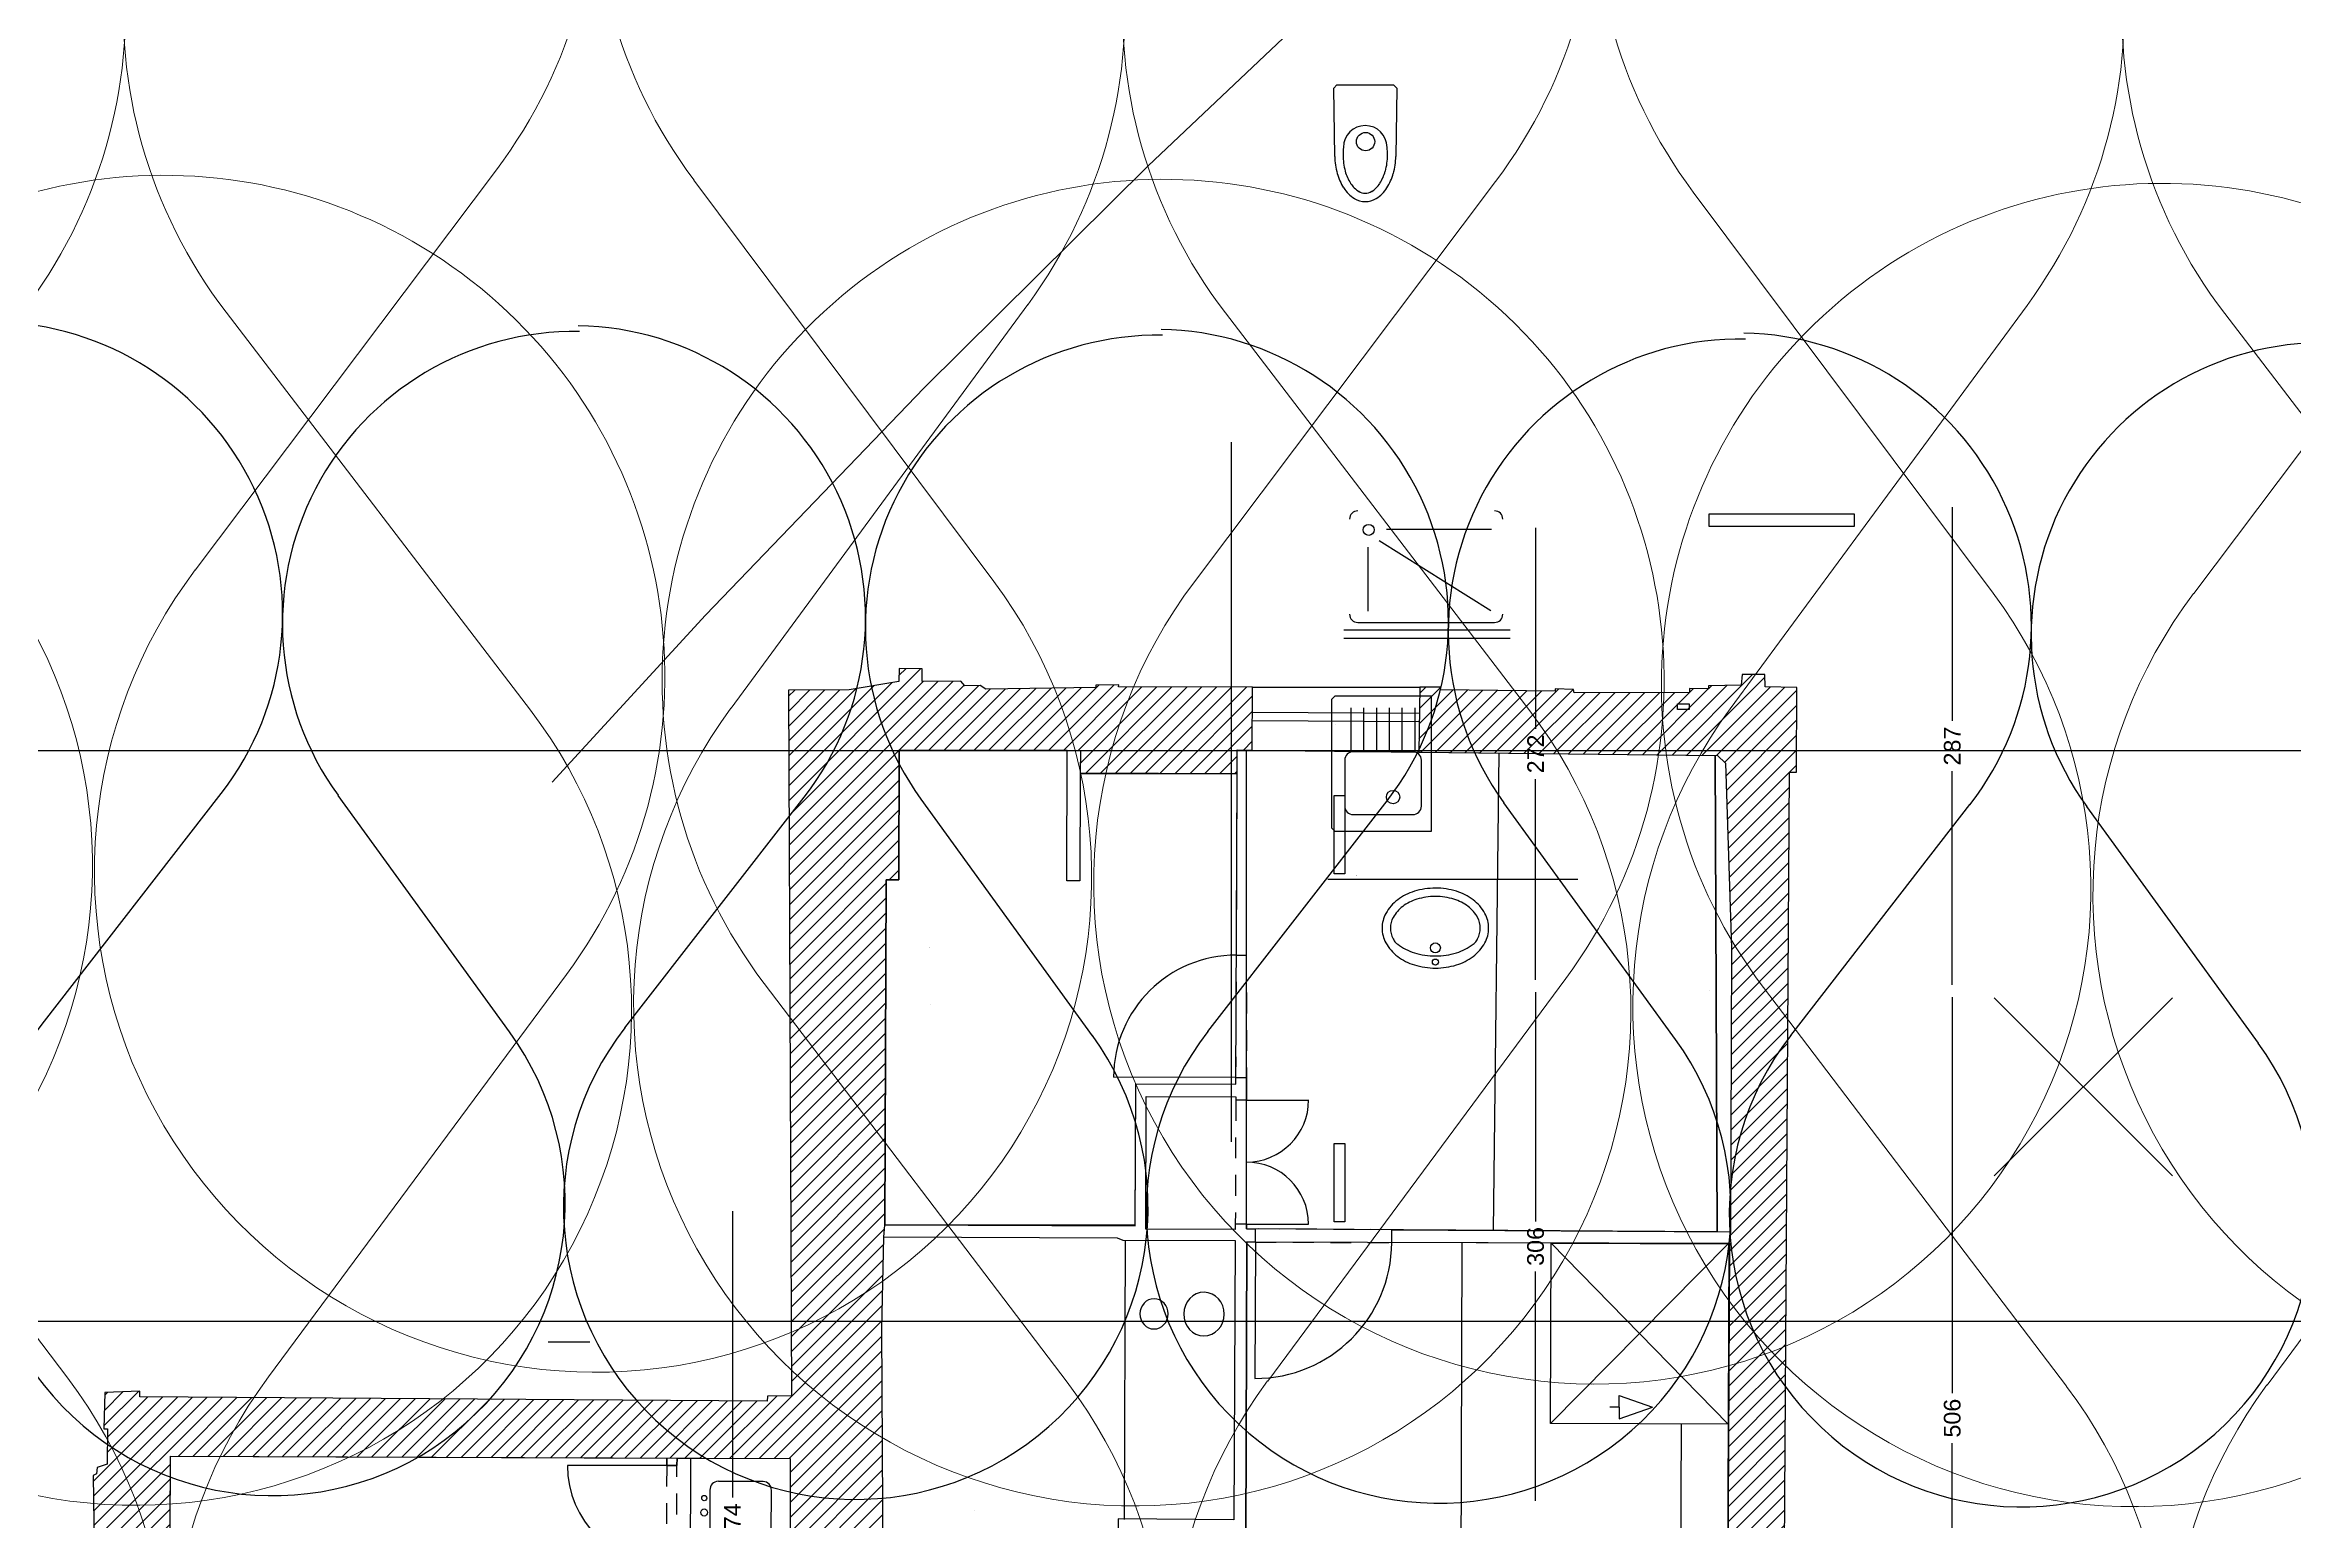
# Model space of a CAD drawing. Header units: metres. Extents: x -305 to 25519, y -357 to 67939.
# Drawn here: x 14.07 to 27.58, y 17.75 to 26.62 of the extents above; entities that cross this region are included whole.
import ezdxf
from ezdxf.enums import TextEntityAlignment as Align

# ---------------------------------------------------------------- set-up
doc = ezdxf.new("R2010")
doc.units = ezdxf.units.M
for name, pattern in [('CACHE', [9.525, 6.35, -3.175]), ('CACHE2', [0.1875, 0.125, -0.0625]), ('PROJECTION', [0.3, 0.12, -0.18])]:
    doc.linetypes.add(name, pattern=pattern)
for name, color, linetype in [('010_mur', 2, 'Continuous'), ('020_cloi', 5, 'Continuous'), ('030_menuiserie', 1, 'Continuous'), ('040_meubles', 124, 'Continuous'), ('070_trait-fin', 4, 'Continuous'), ('075_cotation', 10, 'Continuous'), ('077_textes-1', 243, 'Continuous'), ('080_plomb-cvc', 225, 'Continuous')]:
    doc.layers.add(name, color=color, linetype=linetype)
doc.layers.add('020_cloisons', color=5, linetype='Continuous', lineweight=5)
doc.layers.add('091_surfaces', color=60, linetype='Continuous', plot=False)
doc.styles.add('ARIAL', font='arial.ttf')
doc.styles.add('clem', font='swissc.ttf')
doc.styles.get("Standard").update_dxf_attribs({"font": 'arial.ttf'})
doc.dimstyles.get("Standard").update_dxf_attribs({"dimtxt": 10, "dimasz": 8, "dimexe": 50, "dimexo": 20, "dimgap": 4, "dimtad": 1, "dimdec": 0, "dimrnd": 0.5, "dimzin": 9, "dimtxsty": 'Standard', "dimblk": 'ARCHTICK', "dimcen": 0, "dimse1": 1, "dimse2": 1, "dimclrd": 4, "dimclre": 4, "dimclrt": 4, "dimazin": 3, "dimtfac": 1, "dimtdec": 0, "dimtmove": 2, "dimatfit": 3, "dimldrblk": 'NONE', "dimlwd": -1})
pattern_1 = [(45, (-37.410057, -13.21096), (-0.04490128, 0.04490128), [])]

# ---------------------------------------------------------------- blocks, each defined once
blk = doc.blocks.new('FL')
at = {"linetype": 'Continuous'}
for p, q in [((-2.715, -1.405), (-2.915, -1.475)), ((-2.715, -1.545), (-2.915, -1.475)), ((-2.715, -1.475), (-2.715, -1.405)), ((-2.715, -1.475), (-2.66, -1.475)), ((-2.715, -1.475), (-2.715, -1.545))]:
    blk.add_line(p, q, dxfattribs=at)
blk = doc.blocks.new('WS')
at = {"color": 0, "linetype": 'Continuous'}
for p, q in [((-2.66, -1.705), (-2.641, -1.686)), ((-2.66, -2.045), (-2.66, -1.705)), ((-2.641, -1.686), (-2.231, -1.691)), ((-2.641, -2.063), (-2.66, -2.045)), ((-2.231, -2.058), (-2.641, -2.063))]:
    blk.add_line(p, q, dxfattribs=at)
blk.add_circle((-2.32, -1.873), 0.0548, dxfattribs=at)
for centre, radius, start, end in [((-2.285, -1.875), 0.131, 90.0907, -90.0907), ((-2.24, -2.117), 0.376, 90, 96.9041), ((-2.24, -2.117), 0.376, 74.8173, 90), ((-2.24, -2.117), 0.426, 74.8173, 88.8302), ((-2.208, -1.998), 0.252, 56.7694, 74.8173), ((-2.208, -1.998), 0.302, 56.7694, 74.8173), ((-2.158, -1.922), 0.212, 32.303, 56.7694), ((-2.158, -1.922), 0.162, 32.303, 56.7694), ((-2.083, -1.875), 0.0729, 0, 32.303), ((-2.083, -1.875), 0.0729, -32.303, 0), ((-2.083, -1.875), 0.123, 0, 32.303), ((-2.083, -1.875), 0.123, -32.303, 0), ((-2.24, -1.632), 0.376, -96.8406, -90), ((-2.24, -1.632), 0.376, -90, -74.8173), ((-2.208, -1.752), 0.252, -74.8173, -56.7694), ((-2.208, -1.752), 0.302, -74.8173, -56.7694), ((-2.158, -1.827), 0.162, -56.7694, -32.303), ((-2.158, -1.827), 0.212, -56.7694, -32.303), ((-2.24, -1.632), 0.426, -88.8302, -74.8173)]:
    blk.add_arc(centre, radius, start, end, dxfattribs=at)
blk = doc.blocks.new('eg8')
at = {"color": 0, "linetype": 'Continuous'}
for p, q in [((-2.327, -1.573), (-2.59, -1.573)), ((-2.327, -1.65), (-2.59, -1.65)), ((-2.327, -1.726), (-2.59, -1.726)), ((-2.327, -1.803), (-2.59, -1.803)), ((-2.327, -1.88), (-2.59, -1.88)), ((-2.327, -1.956), (-2.59, -1.956))]:
    blk.add_line(p, q, dxfattribs=at)
blk.add_lwpolyline([(-2.66, -1.475), (-2.66, -2.055), (-2.64, -2.075), (-1.87, -2.075), (-1.85, -2.055), (-1.85, -1.475)], close=True, dxfattribs=at)
blk.add_lwpolyline([(-2, -1.995, 0.414214), (-1.95, -1.945), (-1.95, -1.585, 0.414214), (-2, -1.535), (-2.277, -1.535, 0.414214), (-2.327, -1.585), (-2.327, -1.945, 0.414214), (-2.277, -1.995)], format="xyb", close=True, dxfattribs=at)
blk.add_circle((-2.055, -1.705), 0.04, dxfattribs=at)
blk = doc.blocks.new('_ArchTick')
at = {"color": 0, "linetype": 'ByBlock', "const_width": 0.0015}
blk.add_lwpolyline([(-2.665, -1.4797), (-2.655, -1.4697)], dxfattribs=at)
blk = doc.blocks.new('*D117')
at = {"layer": '075_cotation', "color": 4, "transparency": 16777216}
for p, q in [((18.197, 19.616), (18.197, 17.896)), ((18.197, 15.875), (18.197, 17.595))]:
    blk.add_line(p, q, dxfattribs=at)
at = {"layer": 'Defpoints', "color": 0, "transparency": 16777216}
for p in [(18.197, 19.616), (18.356, 19.616), (18.356, 15.875)]:
    blk.add_point(p, dxfattribs=at)
at = {"layer": '075_cotation', "color": 4, "transparency": 16777216, "xscale": 0.08, "yscale": 0.08, "zscale": 8}
for p, rotation in [((18.197, 19.616), 90), ((18.197, 15.875), -90.00000000000001)]:
    blk.add_blockref('_ArchTick', p, dxfattribs=dict(at, rotation=rotation))
at = {"layer": '075_cotation', "color": 4, "transparency": 16777216, "insert": (18.197, 17.745), "char_height": 0.1, "attachment_point": 5, "rotation": 90, "style": 'ARIAL'}
blk.add_mtext('\\A1;374', dxfattribs=at)
blk = doc.blocks.new('_None')
blk = doc.blocks.new('*D101')
at = {"layer": '075_cotation', "color": 4, "transparency": 16777216}
for p, q in [((23.019, 20.931), (23.019, 19.554)), ((23.019, 17.877), (23.019, 19.254))]:
    blk.add_line(p, q, dxfattribs=at)
at = {"layer": 'Defpoints', "color": 0, "transparency": 16777216}
for p in [(22.886, 20.931), (23.019, 20.931), (22.886, 17.877)]:
    blk.add_point(p, dxfattribs=at)
at = {"layer": '075_cotation', "color": 4, "transparency": 16777216, "xscale": 0.08, "yscale": 0.08, "zscale": 8}
for p, rotation in [((23.019, 20.931), 90), ((23.019, 17.877), -90.00000000000001)]:
    blk.add_blockref('_ArchTick', p, dxfattribs=dict(at, rotation=rotation))
at = {"layer": '075_cotation', "color": 4, "transparency": 16777216, "insert": (23.019, 19.404), "char_height": 0.1, "attachment_point": 5, "rotation": 90, "style": 'ARIAL'}
blk.add_mtext('\\A1;306', dxfattribs=at)
blk = doc.blocks.new('*D102')
at = {"layer": '075_cotation', "color": 4, "transparency": 16777216}
for p, q in [((23.019, 23.718), (23.019, 22.512)), ((23.019, 21.004), (23.019, 22.21))]:
    blk.add_line(p, q, dxfattribs=at)
at = {"layer": 'Defpoints', "color": 0, "transparency": 16777216}
for p in [(23.019, 23.718), (23.019, 23.718), (23.019, 21.004)]:
    blk.add_point(p, dxfattribs=at)
at = {"layer": '075_cotation', "color": 4, "transparency": 16777216, "xscale": 0.08, "yscale": 0.08, "zscale": 8}
for p, rotation in [((23.019, 23.718), 90), ((23.019, 21.004), -90.00000000000001)]:
    blk.add_blockref('_ArchTick', p, dxfattribs=dict(at, rotation=rotation))
at = {"layer": '075_cotation', "color": 4, "transparency": 16777216, "insert": (23.019, 22.361), "char_height": 0.1, "attachment_point": 5, "rotation": 90, "style": 'ARIAL'}
blk.add_mtext('\\A1;272', dxfattribs=at)
blk = doc.blocks.new('*D103')
at = {"layer": '075_cotation', "color": 4, "transparency": 16777216}
for p, q in [((25.521, 23.842), (25.521, 22.559)), ((25.521, 20.974), (25.521, 22.257))]:
    blk.add_line(p, q, dxfattribs=at)
at = {"layer": 'Defpoints', "color": 0, "transparency": 16777216}
for p in [(25.344, 23.842), (25.521, 23.842), (25.474, 20.974)]:
    blk.add_point(p, dxfattribs=at)
at = {"layer": '075_cotation', "color": 4, "transparency": 16777216, "xscale": 0.08, "yscale": 0.08, "zscale": 8}
for p, rotation in [((25.521, 23.842), 90), ((25.521, 20.974), -90.00000000000001)]:
    blk.add_blockref('_ArchTick', p, dxfattribs=dict(at, rotation=rotation))
at = {"layer": '075_cotation', "color": 4, "transparency": 16777216, "insert": (25.521, 22.408), "char_height": 0.1, "attachment_point": 5, "rotation": 90, "style": 'ARIAL'}
blk.add_mtext('\\A1;287', dxfattribs=at)
blk = doc.blocks.new('*D104')
at = {"layer": '075_cotation', "color": 4, "transparency": 16777216}
for p, q in [((25.521, 20.9), (25.521, 18.523)), ((25.521, 15.846), (25.521, 18.222))]:
    blk.add_line(p, q, dxfattribs=at)
at = {"layer": 'Defpoints', "color": 0, "transparency": 16777216}
for p in [(25.244, 20.9), (25.111, 15.846), (25.521, 15.846)]:
    blk.add_point(p, dxfattribs=at)
at = {"layer": '075_cotation', "color": 4, "transparency": 16777216, "xscale": 0.08, "yscale": 0.08, "zscale": 8}
for p, rotation in [((25.521, 20.9), 90), ((25.521, 15.846), -90.00000000000001)]:
    blk.add_blockref('_ArchTick', p, dxfattribs=dict(at, rotation=rotation))
at = {"layer": '075_cotation', "color": 4, "transparency": 16777216, "insert": (25.521, 18.373), "char_height": 0.1, "attachment_point": 5, "rotation": 90, "style": 'ARIAL'}
blk.add_mtext('\\A1;506', dxfattribs=at)
blk = doc.blocks.new('*U61')
at = {"layer": '070_trait-fin', "linetype": 'Continuous'}
for p, q in [((-1.388, 0.725), (-0.349, -0.689)), ((1.42, 0.696), (0.353, -0.696))]:
    blk.add_line(p, q, dxfattribs=at)
for centre, start, end in [((0.027, 1.763), 322.5484, 216.2881), ((-1.763, -1.728), 269.4183, 36.2881), ((1.746, -1.763), 142.5484, 269.4183)]:
    blk.add_arc(centre, 1.755, start, end, dxfattribs=at)
blk = doc.blocks.new('*U62')
at = {"layer": '020_cloi', "color": 0, "linetype": 'ByBlock', "lineweight": -2, "transparency": 16777216}
for p in [(66.5, 0), (70, 0), (73.5, 0), (77, 0)]:
    blk.add_blockref('*U61', p, dxfattribs=at)
blk = doc.blocks.new('R+1 Existant')
at = {"layer": '010_mur'}
h = blk.add_hatch(dxfattribs=at)
h.set_pattern_fill('ANSI31', color=4, scale=0.02)
h.set_pattern_definition(pattern_1)
h.paths.add_polyline_path([(-13.547, 7.868), (-13.549, 5.925), (-13.054, 5.934), (-13.053, 6.146), (-12.982, 6.145), (-12.997, 8.65), (-12.985, 9.198), (-12.979, 9.272), (-12.971, 11.343), (-12.895, 11.342), (-12.892, 12.123), (-11.804, 12.119), (-11.805, 11.982), (-10.862, 11.979), (-10.862, 12.123), (-10.808, 12.122), (-10.773, 12.122), (-10.77, 12.5), (-11.575, 12.501), (-11.574, 12.514), (-11.711, 12.512), (-11.712, 12.498), (-12.372, 12.488), (-12.406, 12.509), (-12.499, 12.507), (-12.523, 12.536), (-12.755, 12.534), (-12.755, 12.609), (-12.893, 12.612), (-12.894, 12.533), (-13.192, 12.484), (-13.556, 12.482), (-13.539, 8.245), (-13.682, 8.243), (-13.684, 8.212), (-17.451, 8.239), (-17.452, 8.272), (-17.661, 8.265), (-17.668, 8.047), (-17.645, 8.047), (-17.648, 7.834), (-17.708, 7.814), (-17.711, 7.777), (-17.731, 7.767), (-17.722, 7.058), (-17.271, 7.056), (-17.268, 7.883)])
h = blk.add_hatch(dxfattribs=at)
h.set_pattern_fill('ANSI31', color=4, scale=0.02)
h.set_pattern_definition(pattern_1)
h.paths.add_polyline_path([(-17.286, 4.028), (-17.283, 4.128), (-17.277, 5.551), (-17.705, 5.553), (-17.696, 4.813), (-17.642, 4.814), (-17.64, 4.571), (-17.669, 4.569), (-17.669, 4.349), (-17.64, 4.348), (-17.645, 4.029)])
h.paths.add_polyline_path([(-17.06, 1.877), (-17.292, 1.875), (-17.289, 1.281), (-17.688, 1.279), (-17.707, 1.979), (-17.683, 1.99), (-17.682, 2.008), (-17.652, 2.032), (-17.627, 2.031), (-17.632, 2.29), (-17.662, 2.291), (-17.663, 2.517), (-17.63, 2.518), (-17.633, 2.815), (-17.291, 2.818), (-17.291, 2.8), (-17.052, 2.799)])
h.paths.add_polyline_path([(-17.618, -1.247), (-17.646, -0.243), (-17.283, -0.242), (-17.279, -1.08), (-13.551, -1.095), (-13.547, 2.979), (-13.552, 3.05), (-13.55, 4.933), (-13.058, 4.931), (-13.071, 1.615), (-13.085, 1.443), (-13.046, -2.541), (-13.598, -2.536), (-13.602, -1.828), (-13.718, -1.824), (-13.702, -1.457), (-17.427, -1.445), (-17.437, -1.474), (-17.66, -1.475), (-17.658, -1.25)])
h.paths.add_polyline_path([(-10.893, -5.758), (-10.83, -6.121), (-10.82, -6.165), (-11.346, -6.296), (-11.365, -6.208), (-12.74, -6.443), (-13.556, -6.522), (-13.55, -4.493), (-13.589, -4.493), (-13.592, -3.83), (-13.033, -3.821), (-13.011, -6.094)])
h.paths.add_polyline_path([(-9.231, -5.236), (-7.964, -5.014), (-7.945, -0.233), (-7.939, -0.159), (-7.935, 0.684), (-7.264, 0.681), (-7.263, 0.958), (-7.03, 0.957), (-7.03, 0.948), (-6.972, 0.947), (-6.972, 0.446), (-7.58, 0.441), (-7.576, -5.084), (-7.522, -5.084), (-7.511, -5.602), (-8.04, -5.686), (-8.046, -5.66), (-9.28, -5.869), (-9.27, -5.91), (-9.779, -6.006), (-9.79, -5.959), (-9.807, -5.962), (-9.868, -5.595), (-9.211, -5.491)])
h.paths.add_polyline_path([(-12.043, 1.613), (-7.26, 1.6), (-7.261, 1.694), (-7.027, 1.694), (-7.028, 1.397), (-7.262, 1.398), (-7.261, 1.422), (-10.699, 1.436), (-10.76, 1.434), (-12.044, 1.439)])
h.paths.add_polyline_path([(-7.023, 2.621), (-7.025, 2.157), (-7.261, 2.156), (-7.262, 2.622)])
h.paths.add_polyline_path([(-7.263, 3.948), (-12.052, 3.958), (-12.051, 4.108), (-7.263, 4.111), (-7.263, 4.365), (-7.016, 4.365), (-7.018, 3.806), (-7.263, 3.807)])
h.paths.add_polyline_path([(-9.643, 12.499), (-9.766, 12.499), (-9.773, 12.11), (-7.979, 12.089), (-7.93, 12.044), (-7.894, 10.933), (-7.901, 9.229), (-7.911, 9.157), (-7.925, 5.552), (-7.011, 5.548), (-7.011, 5.563), (-6.956, 5.561), (-6.953, 6.073), (-7.584, 6.079), (-7.547, 11.989), (-7.505, 11.989), (-7.503, 12.497), (-7.693, 12.501), (-7.694, 12.576), (-7.831, 12.575), (-7.836, 12.512), (-8.032, 12.507), (-8.033, 12.489), (-8.146, 12.491), (-8.146, 12.468), (-8.84, 12.465), (-8.843, 12.486), (-8.953, 12.489), (-8.954, 12.475), (-9.642, 12.483)])
for p, q in [((-10.808, 12.122), (-10.808, 12.122)), ((-12.985, 9.199), (-12.985, 9.199))]:
    blk.add_line(p, q)
for points in [[(-12.982, 6.145), (-12.997, 8.65), (-12.985, 9.198), (-12.979, 9.272), (-12.971, 11.343), (-12.895, 11.342), (-12.892, 12.123), (-11.804, 12.119), (-11.805, 11.982), (-10.862, 11.979), (-10.862, 12.123), (-10.808, 12.122), (-10.773, 12.122), (-10.77, 12.5), (-11.575, 12.501), (-11.574, 12.514), (-11.711, 12.512), (-11.712, 12.498), (-12.372, 12.488), (-12.406, 12.509), (-12.499, 12.507), (-12.523, 12.536), (-12.755, 12.534), (-12.755, 12.609), (-12.893, 12.612), (-12.894, 12.533), (-13.192, 12.484), (-13.556, 12.482), (-13.539, 8.245), (-13.682, 8.243), (-13.684, 8.212), (-17.451, 8.239), (-17.452, 8.272), (-17.661, 8.265), (-17.668, 8.047), (-17.645, 8.047), (-17.648, 7.834), (-17.708, 7.814), (-17.711, 7.777), (-17.731, 7.767), (-17.722, 7.058)], [(-17.271, 7.056), (-17.268, 7.883), (-13.547, 7.868), (-13.549, 5.925)], [(-9.643, 12.499), (-9.766, 12.499), (-9.773, 12.11), (-7.979, 12.089), (-7.93, 12.044), (-7.894, 10.933), (-7.901, 9.229), (-7.911, 9.157), (-7.925, 5.552)], [(-7.584, 6.079), (-7.547, 11.989), (-7.505, 11.989), (-7.503, 12.497), (-7.693, 12.501), (-7.694, 12.576), (-7.831, 12.575), (-7.836, 12.512), (-8.032, 12.507), (-8.033, 12.489), (-8.146, 12.491), (-8.146, 12.468), (-8.84, 12.465), (-8.843, 12.486), (-8.953, 12.489), (-8.954, 12.475), (-9.642, 12.483), (-9.643, 12.499)]]:
    blk.add_lwpolyline(points, dxfattribs=at)
at = {"layer": '020_cloi'}
for p, q in [((-10.808, 12.122), (-10.808, 10.891)), ((-10.867, 10.891), (-10.862, 11.979)), ((-10.867, 10.891), (-10.808, 10.891)), ((-10.87, 10.116), (-10.87, 10.156)), ((-10.87, 10.156), (-10.807, 10.156)), ((-10.807, 10.156), (-10.807, 10.021)), ((-11.476, 9.266), (-11.472, 10.119)), ((-11.472, 10.119), (-10.87, 10.116)), ((-11.412, 9.246), (-11.409, 10.043)), ((-11.409, 10.043), (-10.871, 10.041)), ((-10.871, 10.041), (-10.871, 10.021)), ((-10.807, 10.021), (-10.871, 10.021)), ((-12.985, 9.199), (-11.584, 9.193)), ((-12.979, 9.272), (-11.476, 9.266)), ((-11.584, 9.193), (-11.55, 9.18)), ((-10.874, 9.244), (-11.412, 9.246)), ((-10.874, 9.275), (-10.874, 9.244)), ((-10.807, 9.275), (-10.874, 9.275)), ((-10.807, 9.275), (-10.807, 9.248)), ((-10.807, 9.248), (-10.753, 9.247)), ((-10.753, 9.168), (-10.753, 9.247)), ((-9.935, 9.165), (-9.935, 9.242)), ((-9.935, 9.242), (-7.901, 9.229)), ((-11.55, 9.18), (-10.875, 9.177)), ((-10.875, 9.177), (-10.882, 7.501)), ((-10.804, 9.169), (-10.811, 7.395)), ((-10.753, 9.168), (-10.804, 9.169)), ((-7.911, 9.157), (-9.935, 9.165)), ((-8.977, 9.161), (-7.911, 9.157)), ((-14.288, 7.826), (-14.287, 7.871)), ((-14.226, 7.872), (-14.227, 7.826)), ((-14.227, 7.826), (-14.288, 7.826)), ((-11.577, 7.506), (-11.583, 6.173)), ((-10.882, 7.501), (-11.577, 7.506))]:
    blk.add_line(p, q, dxfattribs=at)
at = {"layer": '020_cloisons'}
for p, q in [((-11.886, 11.337), (-11.883, 12.119)), ((-11.805, 11.982), (-11.808, 11.336)), ((-11.808, 11.336), (-11.886, 11.337))]:
    blk.add_line(p, q, dxfattribs=at)
at = {"layer": '030_menuiserie'}
for p, q in [((-10.771, 12.349), (-9.769, 12.344)), ((-10.771, 12.299), (-9.77, 12.294)), ((-10.87, 10.156), (-11.605, 10.158)), ((-10.807, 10.021), (-10.434, 10.021)), ((-10.807, 9.275), (-10.434, 9.276)), ((-10.753, 9.168), (-10.756, 8.35)), ((-14.288, 7.826), (-14.884, 7.827))]:
    blk.add_line(p, q, dxfattribs=at)
at = {"layer": '030_menuiserie', "linetype": 'CACHE', "ltscale": 5}
for p, q in [((-8.981, 8.078), (-8.977, 9.161)), ((-7.915, 8.074), (-8.981, 8.078))]:
    blk.add_line(p, q, dxfattribs=at)
blk.add_lwpolyline([(-8.977, 9.161), (-7.911, 9.161)], dxfattribs=at)
at = {"layer": '030_menuiserie'}
for centre, radius, start, end in [((-10.87, 10.156), 0.735, 89.7712, 179.7712), ((-10.807, 10.021), 0.373, -89.9894, 0.0106), ((-10.807, 9.275), 0.373, 0.2136, 90.2136), ((-10.753, 9.168), 0.818, -90.2288, -0.2288), ((-14.288, 7.826), 0.596, 179.9742, -90.0258)]:
    blk.add_arc(centre, radius, start, end, dxfattribs=at)
at = {"layer": '070_trait-fin', "linetype": 'CACHE'}
for p, q in [((-9.324, 9.238), (-9.29, 12.104)), ((-9.524, 5.88), (-9.511, 9.163))]:
    blk.add_line(p, q, dxfattribs=at)
at = {"layer": '070_trait-fin'}
for p, q in [((-7.98, 9.23), (-7.992, 12.089)), ((-8.197, 8.075), (-8.206, 5.875))]:
    blk.add_line(p, q, dxfattribs=at)
at = {"layer": '070_trait-fin', "linetype": 'CACHE2'}
for p, q in [((-10.87, 10.156), (-10.867, 10.891)), ((-10.808, 10.891), (-10.807, 10.156)), ((-10.871, 10.021), (-10.874, 9.275)), ((-10.807, 9.275), (-10.807, 10.021)), ((-9.935, 9.242), (-10.753, 9.247)), ((-10.753, 9.168), (-9.935, 9.165)), ((-14.288, 7.826), (-14.292, 6.633)), ((-14.231, 6.633), (-14.227, 7.826))]:
    blk.add_line(p, q, dxfattribs=at)
at = {"layer": '070_trait-fin', "linetype": 'CACHE', "ltscale": 5}
blk.add_line((-8.977, 9.161), (-7.915, 8.075), dxfattribs=at)
at = {"layer": '070_trait-fin'}
for points in [[(-10.77, 12.5), (-9.766, 12.499)], [(-10.773, 12.122), (-9.773, 12.11)]]:
    blk.add_lwpolyline(points, dxfattribs=at)
at = {"layer": '070_trait-fin', "linetype": 'CACHE', "ltscale": 5}
blk.add_lwpolyline([(-8.981, 8.078), (-7.911, 9.161)], dxfattribs=at)
at = {"layer": '080_plomb-cvc', "ltscale": 0.5}
for p, q in [((-11.535, 9.18), (-11.542, 7.503)), ((-14.148, 6.583), (-14.143, 7.871)), ((-13.708, 7.73), (-13.978, 7.731)), ((-14.029, 7.678), (-14.03, 7.42)), ((-13.66, 7.419), (-13.659, 7.676))]:
    blk.add_line(p, q, dxfattribs=at)
at = {"layer": '080_plomb-cvc', "ltscale": 0.5, "extrusion": (0, 0, -1)}
for centre, major_axis in [((-11.362, 8.737), (-0.0004, -0.0907)), ((-11.062, 8.736), (-0.001, -0.131))]:
    blk.add_ellipse(centre, major_axis=major_axis, ratio=0.931658, dxfattribs=at)
at = {"layer": '080_plomb-cvc', "ltscale": 0.5}
for centre, start_param, end_param in [((-13.979, 7.678), 3.141595, 4.712391), ((-13.709, 7.677), 1.570799, 3.141594)]:
    blk.add_ellipse(centre, major_axis=(-0.0002, -0.0537), ratio=0.931658, start_param=start_param, end_param=end_param, dxfattribs=at)
for centre, major_axis in [((-14.063, 7.545), (-0.0001, -0.0215)), ((-14.063, 7.631), (-0.0001, -0.0161))]:
    blk.add_ellipse(centre, major_axis=major_axis, ratio=0.931658, dxfattribs=at)
at = {"layer": '091_surfaces'}
for points in [[(-10.862, 11.979), (-11.805, 11.983), (-11.808, 11.336), (-11.886, 11.337), (-11.883, 12.119), (-12.892, 12.119), (-12.895, 11.342), (-12.971, 11.342), (-12.979, 9.272), (-11.476, 9.272), (-11.472, 10.119), (-10.87, 10.116)], [(-10.807, 12.122), (-7.992, 12.089), (-7.98, 9.23), (-10.807, 9.248)], [(-12.985, 9.199), (-11.584, 9.193), (-11.55, 9.18), (-10.875, 9.177), (-10.882, 7.501), (-11.577, 7.506), (-11.583, 6.173), (-11.7, 6.174), (-11.724, 6.14), (-12.982, 6.145), (-12.997, 8.65)], [(-11.983, 4.111), (-11.985, 6.033), (-11.907, 6.033), (-11.908, 5.982), (-11.667, 5.981), (-11.667, 6.066), (-10.883, 6.063), (-10.885, 5.44), (-10.819, 5.439), (-10.816, 6.176), (-10.888, 6.176), (-10.888, 6.143), (-11.516, 6.145), (-11.511, 7.427), (-10.883, 7.424), (-10.883, 7.395), (-10.811, 7.395), (-10.804, 9.169), (-7.907, 9.161), (-7.925, 5.552), (-7.266, 5.549), (-7.272, 4.111)], [(-13.552, 3.05), (-15.316, 3.042), (-15.312, 4.151), (-17.283, 4.128), (-17.268, 7.883), (-14.287, 7.871), (-14.287, 7.826), (-14.227, 7.826), (-14.226, 7.871), (-13.547, 7.868), (-13.548, 6.581), (-14.232, 6.581), (-14.231, 6.633), (-14.292, 6.633), (-14.292, 6.584), (-14.439, 6.584), (-14.437, 3.981), (-14.365, 3.981), (-14.365, 4.026), (-13.551, 4.026)]]:
    blk.add_lwpolyline(points, close=True, dxfattribs=at)
at = {"layer": '020_cloi', "style": 'ARIAL', "oblique": 360, "width": 0.835008, "flags": 8}
blk.add_attdef('TYPE', (-11.918, -1.273), '', height=0.05, rotation=179.7712, dxfattribs=at)
at = {"layer": '077_textes-1', "style": 'clem'}
for s, p in [('Chambre', (-10.288, 11.119)), ('8  m²', (-10.284, 10.953)), ("Salle d'eau", (-12.713, 10.936)), ('5  m²', (-12.708, 10.769)), ('Z: 204.40m', (-10.285, 10.778)), ('Z: 204.41m', (-12.71, 10.594)), ('hsp : 2.40m', (-10.287, 10.603)), ('hsp : 2.40m', (-12.712, 10.419)), ('Cuisine', (-12.448, 7.899)), ('5  m²', (-12.443, 7.733)), ('Z: 204.42m', (-12.445, 7.558))]:
    blk.add_text(s, height=0.0012, dxfattribs=at).set_placement(p)
for s, p in [('Hmin: 1.73', (-8.029, 10.68)), ('H<1.80', (-8.07, 9.673)), ('Velux', (-8.408, 8.541)), ('Velux', (-8.408, 8.541))]:
    blk.add_text(s, height=0.0012, rotation=90, dxfattribs=at).set_placement(p, align=Align.MIDDLE_CENTER)
blk = doc.blocks.new('*U74')
blk.add_lwpolyline([(0.065, -0.07221), (0.035, -0.07221), (0.035, -0.71096), (0.065, -0.71096)], close=True)
at = {"linetype": 'PROJECTION', "ltscale": 0.75}
blk.add_arc((0.03522, -0.07271), 0.63853, 271.69986, 0.04505, dxfattribs=at)
blk = doc.blocks.new('*U76')
at = {"linetype": 'PROJECTION', "ltscale": 0.75}
blk.add_arc((0.761, -0.07278), 0.726, 179.95495, 268.30014, dxfattribs=at)
blk = doc.blocks.new('nom des menuiseries ext')
at = {"layer": '030_menuiserie', "insert": (21.819, 22.54), "char_height": 0.001, "attachment_point": 2, "style": 'clem'}
blk.add_mtext_dynamic_manual_height_columns('M1-01', width=0.34912, gutter_width=2, heights=[0], dxfattribs=at)
blk = doc.blocks.new('*U334')
at = {"layer": '020_cloisons', "color": 4, "linetype": 'Continuous'}
for p, q in [((-2.379, 1.212), (-0.599, -1.212)), ((2.434, 1.163), (0.605, -1.224))]:
    blk.add_line(p, q, dxfattribs=at)
for centre, radius, start, end in [((0.046, 2.992), 3.008, 322.5484, 216.2881), ((-3.023, -2.992), 3.008, 269.4183, 36.2881), ((2.971, -3.026), 2.974, 142.7235, 269.8189)]:
    blk.add_arc(centre, radius, start, end, dxfattribs=at)
blk = doc.blocks.new('*U335')
at = {"layer": '020_cloi', "color": 0, "linetype": 'ByBlock', "lineweight": -2, "transparency": 16777216}
for p in [(66, 0), (72, 0), (78, 0)]:
    blk.add_blockref('*U334', p, dxfattribs=at)
blk = doc.blocks.new('*U336')
at = {"layer": '020_cloisons', "color": 4, "linetype": 'Continuous'}
for p, q in [((-2.379, 1.212), (-0.599, -1.212)), ((2.434, 1.163), (0.605, -1.224))]:
    blk.add_line(p, q, dxfattribs=at)
for centre, radius, start, end in [((0.046, 2.992), 3.008, 322.5484, 216.2881), ((-3.023, -2.992), 3.008, 269.4183, 36.2881), ((2.971, -3.026), 2.974, 142.7235, 269.8189)]:
    blk.add_arc(centre, radius, start, end, dxfattribs=at)
blk = doc.blocks.new('*U337')
at = {"layer": '020_cloi', "color": 0, "linetype": 'ByBlock', "lineweight": -2, "transparency": 16777216}
for p in [(60, 0), (66, 0), (72, 0), (78, 0)]:
    blk.add_blockref('*U336', p, dxfattribs=at)
blk = doc.blocks.new('*U343')
at = {"layer": '020_cloisons', "color": 4, "linetype": 'Continuous'}
for p, q in [((-2.379, 1.212), (-0.599, -1.212)), ((2.434, 1.163), (0.605, -1.224))]:
    blk.add_line(p, q, dxfattribs=at)
for centre, radius, start, end in [((0.046, 2.992), 3.008, 322.5484, 216.2881), ((-3.023, -2.992), 3.008, 269.4183, 36.2881), ((2.971, -3.026), 2.974, 142.7235, 269.8189)]:
    blk.add_arc(centre, radius, start, end, dxfattribs=at)
blk = doc.blocks.new('*U344')
at = {"layer": '020_cloi', "color": 0, "linetype": 'ByBlock', "lineweight": -2, "transparency": 16777216}
for p in [(60, 0), (66, 0), (72, 0)]:
    blk.add_blockref('*U343', p, dxfattribs=at)
blk = doc.blocks.new('*U1223')
at = {"linetype": 'PROJECTION', "ltscale": 0.75}
blk.add_arc((0.035225, 0.00051), 0.649004, 359.954945, 88.30014, dxfattribs=at)
blk = doc.blocks.new('*U422')
at = {"linetype": 'PROJECTION', "ltscale": 0.75}
blk.add_arc((0.68436, -0.05141), 0.64662, 179.95495, 268.30014, dxfattribs=at)

msp = doc.modelspace()

# ---------------------------------------------------------------- linework, layer by layer
at = {"layer": '010_mur'}
for p, q in [((21.191, 24.232), (21.191, 20.032)), ((17.091, 18.832), (17.341, 18.832))]:
    msp.add_line(p, q, dxfattribs=at)
at = {"layer": '030_menuiserie'}
msp.add_line((23.871, 22.662), (23.941, 22.662), dxfattribs=at)
msp.add_lwpolyline([(23.871, 22.662), (23.941, 22.662), (23.941, 22.627), (23.871, 22.627)], close=True, dxfattribs=at)
at = {"layer": '040_meubles'}
for p, q in [((22.08, 23.642), (22.75, 23.222)), ((22.123, 23.711), (22.754, 23.711)), ((22.012, 23.602), (22.012, 23.218)), ((21.867, 23.105), (22.867, 23.105)), ((21.952, 23.15), (22.772, 23.15)), ((21.867, 23.055), (22.867, 23.055)), ((23.272, 21.606), (21.772, 21.606))]:
    msp.add_line(p, q, dxfattribs=at)
for points in [[(22.417, 21.075, 0.075445), (22.544, 21.094, 0.085783), (22.644, 21.145, 0.10607), (22.715, 21.227, 0.126822), (22.737, 21.315, 0.126822), (22.715, 21.403, 0.10607), (22.644, 21.485, 0.085783), (22.544, 21.536, 0.075445), (22.417, 21.555, 0.075445), (22.291, 21.536, 0.085783), (22.191, 21.485, 0.10607), (22.12, 21.403, 0.126822), (22.097, 21.315, 0.126822), (22.12, 21.227, 0.10607), (22.191, 21.145, 0.085783), (22.291, 21.094, 0.075445)], [(22.178, 21.228, 0.015798), (22.191, 21.218, 0.085783), (22.291, 21.167, 0.075445), (22.417, 21.148, 0.075445), (22.544, 21.167, 0.085783), (22.644, 21.218, 0.015798), (22.656, 21.228, 0.032448), (22.671, 21.251, 0.126822), (22.687, 21.315, 0.126822), (22.671, 21.379, 0.10607), (22.614, 21.445, 0.085783), (22.529, 21.488, 0.075445), (22.417, 21.505, 0.075445), (22.306, 21.488, 0.085783), (22.221, 21.445, 0.10607), (22.164, 21.379, 0.126822), (22.147, 21.315, 0.126822), (22.164, 21.251, 0.032448)]]:
    msp.add_lwpolyline(points, format="xyb", close=True, dxfattribs=at)
for centre, radius in [((22.017, 23.706), 0.033), ((22.417, 21.196), 0.03), ((22.417, 21.111), 0.018)]:
    msp.add_circle(centre, radius, dxfattribs=at)
for centre, start, end in [((21.952, 23.77), 90, 180), ((22.772, 23.77), 0, 90), ((21.952, 23.2), 180, -90), ((22.772, 23.2), -90, 0)]:
    msp.add_arc(centre, 0.05, start, end, dxfattribs=at)
at = {"layer": '070_trait-fin', "linetype": 'CACHE', "ltscale": 5}
for p, q in [((25.773, 20.897), (26.843, 19.827)), ((25.773, 19.827), (26.843, 20.897))]:
    msp.add_line(p, q, dxfattribs=at)
at = {"layer": '080_plomb-cvc'}
for points in [[(24.932, 23.802), (24.932, 23.727), (24.061, 23.727), (24.061, 23.802)], [(21.81, 22.112), (21.874, 22.112), (21.874, 21.641), (21.81, 21.641)], [(21.81, 20.022), (21.874, 20.022), (21.874, 19.551), (21.81, 19.551)]]:
    msp.add_lwpolyline(points, close=True, dxfattribs=at)

# ---------------------------------------------------------------- block references
at = {"layer": '020_cloi'}
for name, p in [('nom des menuiseries ext', (0, 0)), ('R+1 Existant', (32.09, 10.262))]:
    msp.add_blockref(name, p, dxfattribs=at)
at = {"layer": '020_cloi', "xscale": -1}
for name, p, rotation in [('*U335', (92.381, 23.766), 359.3257635738212), ('*U337', (89.59, 23.798), 359.9604325647896), ('*U344', (86.816, 19.545), 359.769633978176)]:
    msp.add_blockref(name, p, dxfattribs=dict(at, rotation=rotation))
at = {"layer": '020_cloi', "rotation": 179.6321452126139}
msp.add_blockref('*U62', (92.474, 20.931), dxfattribs=at)
at = {"layer": '030_menuiserie'}
for name, p, xscale, yscale, zscale, rotation in [('*U76', (87.322, 16.714), -114.2857143455838, 114.2857143455838, 114.2857143455838, 270), ('*U74', (86.039, 14.953), -114.2857143455838, 114.2857143455838, 114.2857143455838, 270), ('*U1223', (92.472, 50.821), 138.5501950750057, 138.5501950750057, 138.5501950750057, 179.9528896822737), ('*U422', (83.034, 53.199), 124.2345501986192, 124.2345501986192, 124.2345501986192, 269.9528896822737)]:
    msp.add_blockref(name, p, dxfattribs=dict(at, xscale=xscale, yscale=yscale, zscale=zscale, rotation=rotation))
at = {"layer": '040_meubles', "rotation": 270}
for name, p in [('WS', (23.871, 23.717)), ('eg8', (23.868, 20.047))]:
    msp.add_blockref(name, p, dxfattribs=at)
at = {"layer": '070_trait-fin', "rotation": 180}
msp.add_blockref('FL', (20.805, 16.964), dxfattribs=at)

# ---------------------------------------------------------------- texts
at = {"layer": '080_plomb-cvc', "style": 'clem'}
msp.add_text('radiateur', height=0.0006, dxfattribs=at).set_placement((24.349, 23.741))
for s, p in [('sèche serviettes', (21.944, 21.627)), ('radiateur', (21.87, 19.647))]:
    msp.add_text(s, height=0.0006, rotation=90, dxfattribs=at).set_placement(p)

# ---------------------------------------------------------------- dimensions: what is measured, and where the dimension line sits
at = {"layer": '075_cotation'}
for base, p1, p2, picture, middle in [((25.521, 23.842), (25.474, 20.974), (25.344, 23.842), '*D103', (25.521, 22.408)), ((23.019, 23.718), (23.019, 21.004), (23.019, 23.718), '*D102', (23.019, 22.361)), ((23.019, 20.931), (22.886, 17.877), (22.886, 20.931), '*D101', (23.019, 19.404)), ((25.521, 15.846), (25.244, 20.9), (25.111, 15.846), '*D104', (25.521, 18.373)), ((18.197, 19.616), (18.356, 15.875), (18.356, 19.616), '*D117', (18.197, 17.745))]:
    dim = msp.add_linear_dim(base=base, p1=p1, p2=p2, angle=90, dimstyle='standard', override={"dimtxsty": 'ARIAL'}, dxfattribs=at)
    dim.commit()
    dim.dimension.update_dxf_attribs({"geometry": picture, "text_midpoint": middle})

doc.saveas('drawing.dxf')
